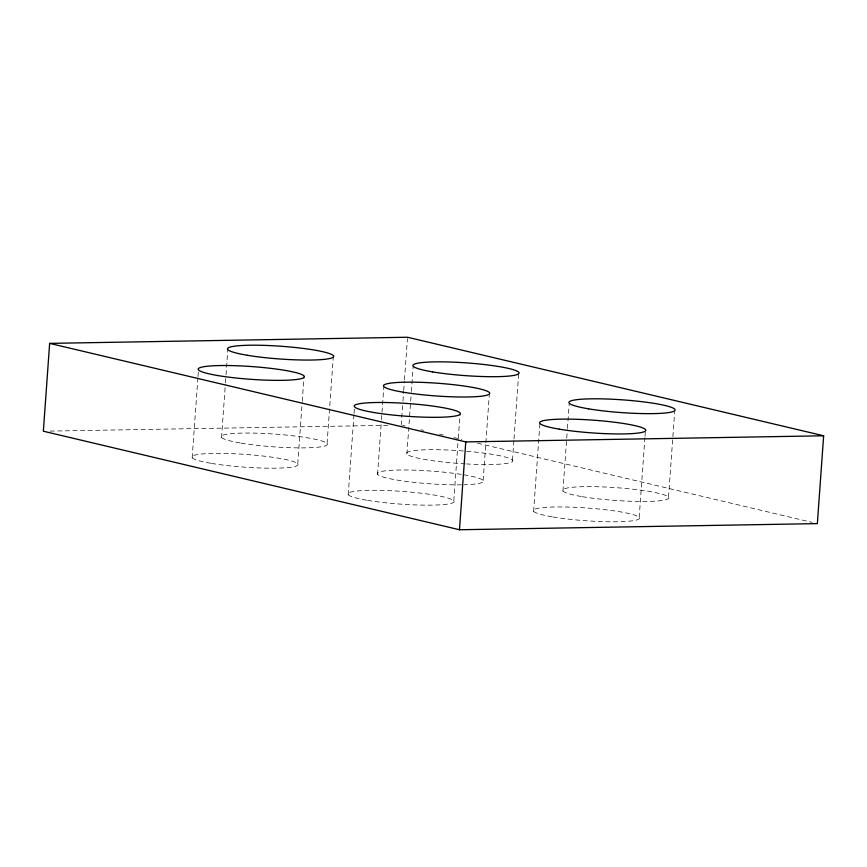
<?xml version="1.0" encoding="UTF-8"?>
<svg xmlns="http://www.w3.org/2000/svg" width="867" height="867" viewBox="0 0 867 867"><rect width="100%" height="100%" fill="white"/><g stroke="black" fill="none" stroke-linecap="round" stroke-linejoin="round"><path stroke-width="0.65" stroke-dasharray="4.33 3.25" d="M192.171 457.722L197.893 377.871M197.99 376.538L198.467 369.884M221.54 437.445L225.355 384.211M225.453 382.878L225.929 376.224M226.016 374.891L227.837 349.607M297.76 463.834L302.149 402.624M302.247 401.291L304.057 376.007M327.076 443.492L333.275 356.987M348.22 494.667L353.942 414.816M354.029 413.494L354.419 408.162M377.557 474.357L381.372 421.124M381.469 419.791L383.853 386.519M401.226 425.09L402.852 402.461M402.949 401.139L403.61 391.819M403.708 390.486L404.38 381.177M404.477 379.844L407.425 338.585M406.894 454.048L411.283 392.827M411.381 391.494L413.191 366.21M453.809 500.79L458.199 439.569M458.296 438.236L460.009 414.285M483.147 480.481L489.259 395.298M512.484 460.16L513.925 440.198M514.012 438.875L518.694 373.655M533.606 511.313L539.903 423.475M562.943 490.993L567.332 429.783M567.43 428.45L569.24 403.166M639.196 517.426L644.918 437.575M645.015 436.242L645.297 432.254M668.533 497.116L674.645 411.944M50.102 431.094L387.722 425.318M402.548 425.404L405.182 426.022M420.983 429.772L423.616 430.39M439.417 434.129L443.373 435.071M453.907 437.564L461.808 439.428M477.609 443.178L812.086 522.378M463.758 474.791A53.223 6.394 4.1 0 1 464.289 484.74M461.558 484.805A53.223 6.394 4.1 0 1 390.974 478.931A53.223 6.394 4.1 0 1 390.768 470.347A53.223 6.394 4.1 0 1 461.309 474.401M465.243 463.878A53.223 6.394 4.1 0 1 411.001 451.111A53.223 6.394 4.1 0 1 502.091 456.248A53.223 6.394 4.1 0 1 466.619 463.953M367.608 500.357A53.223 6.394 4.1 0 0 453.452 502.437A53.223 6.394 4.1 0 0 381.979 490.397A53.223 6.394 4.1 0 0 367.608 500.357M552.994 516.992A53.223 6.394 4.1 0 0 638.838 519.073A53.223 6.394 4.1 0 0 567.365 507.043A53.223 6.394 4.1 0 0 552.994 516.992M582.331 496.683A53.223 6.394 4.1 0 0 668.175 498.763A53.223 6.394 4.1 0 0 596.713 486.723A53.223 6.394 4.1 0 0 582.331 496.683M241.102 443.124A53.223 6.394 4.1 0 0 326.783 445.15A53.223 6.394 4.1 0 0 255.039 433.132A53.223 6.394 4.1 0 0 241.102 443.124M211.559 463.401A53.223 6.394 4.1 0 0 297.403 465.481A53.223 6.394 4.1 0 0 225.929 453.452A53.223 6.394 4.1 0 0 211.559 463.401"/><path stroke-width="1.3" d="M49.647 343.375L43.35 431.213L459.477 529.748L817.353 523.625L823.65 435.787L407.523 337.252L49.647 343.375L465.774 441.91L823.65 435.787M459.477 529.748L465.774 441.91M588.628 408.845A53.223 6.394 4.1 0 0 674.472 410.925A53.223 6.394 4.1 0 0 603.009 398.896A53.223 6.394 4.1 0 0 588.628 408.845M559.291 429.154A53.223 6.394 4.1 0 0 645.135 431.235A53.223 6.394 4.1 0 0 573.661 419.205A53.223 6.394 4.1 0 0 559.291 429.154M403.242 392.209A53.223 6.394 4.1 0 0 489.086 394.29A53.223 6.394 4.1 0 0 417.612 382.249A53.223 6.394 4.1 0 0 403.242 392.209M432.579 371.889A53.223 6.394 4.1 0 0 518.423 373.98A53.223 6.394 4.1 0 0 446.96 361.94A53.223 6.394 4.1 0 0 432.579 371.889M217.855 375.563A53.223 6.394 4.1 0 0 303.699 377.654A53.223 6.394 4.1 0 0 232.226 365.614A53.223 6.394 4.1 0 0 217.855 375.563M247.398 355.286A53.223 6.394 4.1 0 0 333.08 357.312A53.223 6.394 4.1 0 0 261.335 345.294A53.223 6.394 4.1 0 0 247.398 355.286M373.905 412.519A53.223 6.394 4.1 0 0 459.738 414.599A53.223 6.394 4.1 0 0 388.275 402.57A53.223 6.394 4.1 0 0 373.905 412.519"/></g></svg>
